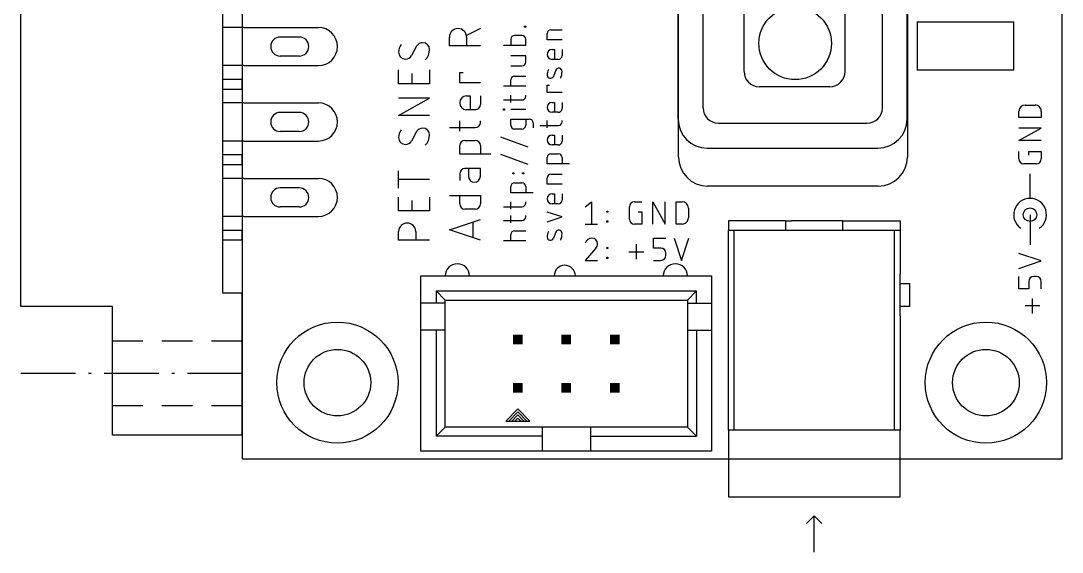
# Model space of a CAD drawing. Extents: x -12 to 55, y -5 to 108.
# Drawn here: x -11.6 to 43, y -4.9 to 23 of the extents above; entities that cross this region are included whole.
import ezdxf

# ---------------------------------------------------------------- set-up
doc = ezdxf.new("R2010")
doc.units = 0
for name, color, linetype in [('20', 30, 'CONTINUOUS'), ('21', 253, 'CONTINUOUS'), ('51', 253, 'CONTINUOUS')]:
    doc.layers.add(name, color=color, linetype=linetype)

# ---------------------------------------------------------------- blocks, each defined once
blk = doc.blocks.new('RECT')
blk.add_solid([(-0.5, -0.5), (0.5, -0.5), (-0.5, 0.5), (0.5, 0.5)])

msp = doc.modelspace()

# ---------------------------------------------------------------- linework, layer by layer
at = {"layer": '20'}
for p, q in [((0, 71), (0, 0)), ((43, 0), (43, 71)), ((0, 0), (43, 0))]:
    msp.add_line(p, q, dxfattribs=at)
at = {"layer": '21'}
for p, q in [((-11.6, 8), (-11.6, 63)), ((-1, 8.7), (-1, 62.3)), ((22.884, 15.842), (22.884, 50.718)), ((34.884, 50.718), (34.884, 15.842)), ((22.864, 17.832), (22.864, 48.808)), ((24.174, 18.418), (24.174, 48.718)), ((33.574, 18.418), (33.574, 48.718)), ((34.864, 17.832), (34.864, 48.808)), ((26.319, 20.332), (26.319, 36.132)), ((31.619, 20.332), (31.619, 36.132)), ((35.3912, 22.945), (35.3912, 20.405)), ((35.3912, 22.945), (40.4713, 22.945)), ((40.4713, 20.405), (40.4713, 22.945)), ((0.1, 22.64), (-1, 22.64)), ((12.4976, 22.5857), (11.7751, 22.2245)), ((14.8068, 22.6495), (14.8068, 22.7144)), ((14.8068, 22.7144), (14.8717, 22.7144)), ((14.8717, 22.6495), (14.8068, 22.6495)), ((14.8717, 22.7144), (14.8717, 22.6495)), ((16.1925, 22.5169), (16.7767, 22.5169)), ((10.872, 21.6826), (10.872, 22.1342)), ((11.7751, 22.1342), (11.7751, 21.6826)), ((14.0928, 22.0289), (14.0928, 21.7043)), ((14.677, 22.2236), (14.2875, 22.2236)), ((14.8717, 21.7043), (14.8717, 22.0289)), ((15.9978, 21.9976), (15.9978, 22.3222)), ((16.7767, 21.9976), (15.9978, 21.9976)), ((9.1532, 21.6593), (8.8823, 21.1626)), ((12.4976, 21.6826), (10.872, 21.6826)), ((13.7033, 21.7043), (14.8717, 21.7043)), ((16.2574, 21.4882), (16.3872, 21.4882)), ((16.3872, 21.4882), (16.3872, 20.9689)), ((16.7767, 21.4882), (16.7767, 21.1636)), ((14.8717, 21.1509), (14.0928, 21.1509)), ((14.8717, 20.8264), (14.8717, 21.1509)), ((16.582, 20.9689), (16.2574, 20.9689)), ((0.1, 20.64), (-1, 20.64)), ((8.205, 19.6893), (8.205, 20.4118)), ((8.9274, 19.6893), (8.9274, 20.2311)), ((9.8306, 20.4118), (9.8306, 19.6893)), ((11.4138, 19.7402), (11.4138, 20.2821)), ((11.4138, 20.2821), (11.5944, 20.2821)), ((14.0928, 20.6316), (14.677, 20.6316)), ((16.4521, 20.4002), (16.3223, 20.0757)), ((40.4713, 20.405), (35.3912, 20.405)), ((0, 19.91), (-1, 19.91)), ((0, 19.41), (0, 19.91)), ((9.8306, 19.6893), (8.205, 19.6893)), ((12.4976, 19.7402), (11.4138, 19.7402)), ((14.0928, 19.5648), (14.0928, 19.8894)), ((14.2875, 20.0841), (14.8717, 20.0841)), ((-1, 19.41), (0, 19.41)), ((14.8717, 19.5648), (13.7033, 19.5648)), ((15.9978, 19.2229), (15.9978, 19.6124)), ((15.9978, 19.6124), (16.1276, 19.6124)), ((16.7767, 19.2229), (15.9978, 19.2229)), ((30.819, 19.532), (27.119, 19.532)), ((0.1, 18.68), (-1, 18.68)), ((8.205, 18.019), (9.8306, 18.9221)), ((9.8306, 18.9221), (8.205, 18.9221)), ((11.7751, 19.0474), (11.9557, 19.0474)), ((11.9557, 19.0474), (11.9557, 18.3249)), ((12.4976, 19.0474), (12.4976, 18.5958)), ((13.7033, 18.8359), (14.677, 18.8359)), ((14.0928, 18.7061), (14.0928, 19.0956)), ((14.8717, 19.0307), (14.8717, 19.0956)), ((16.2574, 18.7069), (16.3872, 18.7069)), ((16.3872, 18.7069), (16.3872, 18.1876)), ((16.7767, 18.7069), (16.7767, 18.3823)), ((41.0566, 18.5708), (41.5759, 18.5708)), ((9.8306, 18.019), (8.205, 18.019)), ((12.2266, 18.3249), (11.7751, 18.3249)), ((13.7033, 18.3061), (13.7033, 18.371)), ((13.7033, 18.371), (13.7682, 18.371)), ((13.7682, 18.3061), (13.7033, 18.3061)), ((13.7682, 18.371), (13.7682, 18.3061)), ((14.8717, 18.3386), (14.0928, 18.3386)), ((16.582, 18.1876), (16.2574, 18.1876)), ((40.7321, 17.9217), (40.7321, 18.2462)), ((41.9004, 18.2462), (41.9004, 17.9217)), ((11.4138, 17.2052), (11.4138, 17.7471)), ((12.4976, 17.6567), (12.4976, 17.7471)), ((14.0928, 17.5058), (14.0928, 17.8303)), ((14.0928, 17.8303), (15.0664, 17.8303)), ((14.8717, 17.8303), (14.8717, 17.5058)), ((15.2612, 17.6356), (15.2612, 17.376)), ((15.6083, 17.4968), (16.582, 17.4968)), ((15.9978, 17.367), (15.9978, 17.7564)), ((16.7767, 17.6915), (16.7767, 17.7564)), ((24.974, 17.618), (32.774, 17.618)), ((41.9004, 17.9217), (40.7321, 17.9217)), ((9.1532, 17.1783), (8.8823, 16.6816)), ((10.872, 17.3858), (12.2266, 17.3858)), ((14.677, 17.311), (14.2875, 17.311)), ((16.2574, 16.9924), (16.3872, 16.9924)), ((16.3872, 16.9924), (16.3872, 16.4731)), ((16.7767, 16.9924), (16.7767, 16.6678)), ((40.7321, 16.7025), (41.9004, 17.3516)), ((41.9004, 17.3516), (40.7321, 17.3516)), ((0.1, 16.68), (-1, 16.68)), ((11.4138, 15.9875), (11.4138, 16.4391)), ((11.6848, 16.71), (12.2266, 16.71)), ((12.4976, 16.4391), (12.4976, 15.9875)), ((15.0015, 16.3644), (13.5735, 16.8837)), ((16.582, 16.4731), (16.2574, 16.4731)), ((41.9004, 16.7025), (40.7321, 16.7025)), ((0, 15.95), (-1, 15.95)), ((0, 15.45), (0, 15.95)), ((13.0394, 15.9875), (11.4138, 15.9875)), ((15.0015, 15.45), (13.5735, 15.9693)), ((16.1925, 16.0077), (16.582, 16.0077)), ((24.388, 16.308), (33.34, 16.308)), ((40.7321, 15.7429), (40.7321, 16.1324)), ((41.2513, 15.9377), (41.2513, 16.1324)), ((41.2513, 16.1324), (41.9004, 16.1324)), ((41.9004, 16.1324), (41.9004, 15.7429)), ((-1, 15.45), (0, 15.45)), ((15.9978, 15.4884), (15.9978, 15.8129)), ((17.1662, 15.4884), (15.9978, 15.4884)), ((16.7767, 15.8129), (16.7767, 15.4884)), ((41.6408, 15.4833), (40.9917, 15.4833)), ((8.205, 14.2154), (8.205, 15.1185)), ((11.4138, 14.9655), (11.4138, 14.6043)), ((12.4976, 15.2365), (11.6848, 15.2365)), ((11.8654, 15.2365), (11.8654, 14.8301)), ((12.4976, 14.8301), (12.4976, 15.2365)), ((14.1901, 14.9533), (14.1901, 15.0182)), ((14.1901, 15.0182), (14.255, 15.0182)), ((14.255, 14.9533), (14.1901, 14.9533)), ((14.255, 15.0182), (14.255, 14.9533)), ((14.7094, 14.9533), (14.7094, 15.0182)), ((14.7094, 15.0182), (14.7743, 15.0182)), ((14.7743, 14.9533), (14.7094, 14.9533)), ((14.7743, 15.0182), (14.7743, 14.9533)), ((16.1925, 14.935), (16.7767, 14.935)), ((41.3163, 13.6863), (41.3163, 14.9563)), ((0.1, 14.72), (-1, 14.72)), ((9.8306, 14.6669), (8.205, 14.6669)), ((14.0928, 13.97), (14.0928, 14.2946)), ((14.2875, 14.4893), (14.677, 14.4893)), ((14.8717, 14.2946), (14.8717, 13.97)), ((15.9978, 14.4157), (15.9978, 14.7403)), ((16.7767, 14.4157), (15.9978, 14.4157)), ((33.36, 14.318), (24.408, 14.318)), ((8.205, 13.02), (8.205, 13.7424)), ((9.8306, 13.7424), (9.8306, 13.02)), ((10.872, 13.8296), (12.4976, 13.8296)), ((11.4138, 13.3781), (11.4138, 13.8296)), ((12.4976, 13.8296), (12.4976, 13.3781)), ((15.2612, 13.97), (14.0928, 13.97)), ((16.2574, 13.9063), (16.3872, 13.9063)), ((16.3872, 13.9063), (16.3872, 13.387)), ((16.7767, 13.9063), (16.7767, 13.5817)), ((8.9274, 13.02), (8.9274, 13.5618)), ((12.2266, 13.1072), (11.6848, 13.1072)), ((13.7033, 13.2352), (14.677, 13.2352)), ((14.0928, 13.1054), (14.0928, 13.4949)), ((14.8717, 13.43), (14.8717, 13.4949)), ((16.582, 13.387), (16.2574, 13.387)), ((17.9902, 13.2308), (18.3147, 13.4905)), ((18.3147, 13.4905), (18.3147, 12.3221)), ((20.3143, 12.5817), (20.3143, 13.2308)), ((20.5739, 13.4905), (20.9634, 13.4905)), ((21.5335, 12.3221), (21.5335, 13.4905)), ((21.5335, 13.4905), (22.1826, 12.3221)), ((22.1826, 12.3221), (22.1826, 13.4905)), ((22.7527, 12.3221), (22.7527, 13.4905)), ((22.7527, 13.4905), (23.0772, 13.4905)), ((23.4018, 13.1659), (23.4018, 12.6466)), ((0.1, 12.72), (-1, 12.72)), ((9.8306, 13.02), (8.205, 13.02)), ((10.872, 12.0168), (12.4976, 12.5587)), ((14.0928, 12.3815), (14.0928, 12.771)), ((14.8717, 12.7061), (14.8717, 12.771)), ((16.7767, 12.6942), (15.9978, 12.9538)), ((15.9978, 12.4345), (16.7767, 12.6942)), ((19.1205, 12.9387), (19.1205, 13.0036)), ((19.1205, 13.0036), (19.1854, 13.0036)), ((19.1854, 12.9387), (19.1205, 12.9387)), ((19.1854, 13.0036), (19.1854, 12.9387)), ((20.7686, 12.9712), (20.9634, 12.9712)), ((20.9634, 12.9712), (20.9634, 12.3221)), ((41.3163, 12.8131), (41.3163, 11.2256)), ((12.4976, 11.4749), (10.872, 12.0168)), ((12.0912, 12.4232), (12.0912, 11.6104)), ((13.7033, 12.5113), (14.677, 12.5113)), ((17.9902, 12.3221), (18.6393, 12.3221)), ((19.1205, 12.4194), (19.1205, 12.4843)), ((19.1205, 12.4843), (19.1854, 12.4843)), ((19.1854, 12.4194), (19.1205, 12.4194)), ((19.1854, 12.4843), (19.1854, 12.4194)), ((20.9634, 12.3221), (20.5739, 12.3221)), ((23.0772, 12.3221), (22.7527, 12.3221)), ((28.5, 12.5), (25.5, 12.5)), ((25.5, 12.5), (25.5, 12)), ((28.5, 12.5), (28.5, 12)), ((28.5, 12.5), (28.8, 12.5)), ((31.5, 12.5), (31.2, 12.5)), ((31.5, 12), (31.5, 12.5)), ((31.5, 12.5), (34.5, 12.5)), ((34.5, 12.5), (34.5, 12)), ((0, 11.99), (-1, 11.99)), ((-1, 11.49), (0, 11.49)), ((0, 11.49), (0, 11.99)), ((8.205, 11.4749), (8.205, 11.9265)), ((9.8306, 11.4749), (8.205, 11.4749)), ((9.1081, 11.9265), (9.1081, 11.4749)), ((14.0928, 11.4496), (14.0928, 11.7741)), ((14.2875, 11.9688), (14.8717, 11.9688)), ((16.4521, 11.9039), (16.3223, 11.5794)), ((21.5716, 11.0662), (21.5716, 11.5854)), ((21.5716, 11.5854), (22.2207, 11.5854)), ((22.6497, 11.5854), (23.0391, 10.417)), ((23.0391, 10.417), (23.4286, 11.5854)), ((25.5, 1.5), (25.5, 12)), ((25.5, 12), (25.8, 12)), ((25.8, 12), (28.5, 12)), ((25.8, 1.5), (25.8, 12)), ((28.5, 12), (28.8, 12)), ((31.2, 12), (31.5, 12)), ((31.5, 12), (34.2, 12)), ((34.2, 12), (34.5, 12)), ((34.2, 9.5), (34.2, 12)), ((34.5, 12), (34.5, 9.7)), ((14.8717, 11.4496), (13.7033, 11.4496)), ((18.5419, 11.0662), (17.9902, 10.417)), ((19.1205, 11.0337), (19.1205, 11.0986)), ((19.1205, 11.0986), (19.1854, 11.0986)), ((19.1854, 11.0337), (19.1205, 11.0337)), ((19.1854, 11.0986), (19.1854, 11.0337)), ((20.6769, 10.482), (20.6769, 11.2609)), ((21.961, 11.0662), (21.5716, 11.0662)), ((17.9902, 10.417), (18.6393, 10.417)), ((19.1205, 10.5144), (19.1205, 10.5793)), ((19.1205, 10.5793), (19.1854, 10.5793)), ((19.1854, 10.5144), (19.1205, 10.5144)), ((19.1854, 10.5793), (19.1854, 10.5144)), ((20.2875, 10.8714), (21.0664, 10.8714)), ((21.5716, 10.417), (21.961, 10.417)), ((22.2207, 10.6767), (22.2207, 10.8065)), ((41.9004, 10.3885), (40.7321, 10.778)), ((40.7321, 9.999), (41.9004, 10.3885)), ((9.38, 9.6038), (24.62, 9.6038)), ((9.38, 8.175), (9.38, 9.6038)), ((24.62, 9.6038), (24.62, 8.175)), ((40.7321, 8.9209), (40.7321, 9.57)), ((41.2513, 9.3104), (41.2513, 8.9209)), ((41.6408, 9.57), (41.511, 9.57)), ((41.9004, 8.9209), (41.9004, 9.3104)), ((10.1737, 8.81), (23.8263, 8.81)), ((10.1737, 8.81), (10.1737, 8.175)), ((10.1737, 8.81), (10.65, 8.3338)), ((23.35, 8.3338), (23.8263, 8.81)), ((23.8263, 8.175), (23.8263, 8.81)), ((41.2513, 8.9209), (40.7321, 8.9209)), ((0, 8.7), (-1, 8.7)), ((0, 6.2), (0, 8.7)), ((10.65, 8.3338), (23.35, 8.3338)), ((10.65, 8.175), (10.65, 8.3338)), ((23.35, 8.3338), (23.35, 8.175)), ((41.4461, 7.6368), (41.4461, 8.4158)), ((-6.8, 8), (-11.6, 8)), ((-6.8, 6.2), (-6.8, 8)), ((9.38, 6.7463), (9.38, 8.175)), ((10.1737, 8.175), (9.38, 8.175)), ((10.65, 8.175), (10.1737, 8.175)), ((10.65, 6.7463), (10.65, 8.175)), ((23.35, 8.175), (23.35, 6.7463)), ((23.35, 8.175), (23.8263, 8.175)), ((23.8263, 8.175), (24.62, 8.175)), ((24.62, 8.175), (24.62, 6.7463)), ((34.2, 1.5), (34.2, 7.7)), ((41.8355, 8.0263), (41.0566, 8.0263)), ((34.5, 7.5), (34.5, 1.5)), ((9.38, 0.3962), (9.38, 6.7463)), ((10.1737, 6.7463), (9.38, 6.7463)), ((10.65, 6.7463), (10.1737, 6.7463)), ((10.1737, 6.7463), (10.1737, 1.19)), ((10.65, 1.6662), (10.65, 6.7463)), ((23.35, 6.7463), (23.35, 1.6662)), ((23.35, 6.7463), (23.8263, 6.7463)), ((23.8263, 6.7463), (24.62, 6.7463)), ((23.8263, 6.7463), (23.8263, 1.19)), ((24.62, 6.7463), (24.62, 0.3962)), ((-6.8, 2.8), (-6.8, 6.2)), ((-6.8, 6.2), (-5.2, 6.2)), ((-4.2, 6.2), (-2.6, 6.2)), ((-1.6, 6.2), (0, 6.2)), ((0, 4.5), (0, 6.2)), ((-11.6, 4.5), (-8.7333, 4.5)), ((-8.052, 4.5), (-7.9147, 4.5)), ((-7.2333, 4.5), (-4.3667, 4.5)), ((-3.6853, 4.5), (-3.548, 4.5)), ((-2.8667, 4.5), (0, 4.5)), ((0, 2.8), (0, 4.5)), ((-6.8, 1.25), (-6.8, 2.8)), ((-6.8, 2.8), (-5.2, 2.8)), ((-4.2, 2.8), (-2.6, 2.8)), ((-1.6, 2.8), (0, 2.8)), ((0, 1.25), (0, 2.8)), ((14.46, 2.6188), (13.825, 1.9838)), ((14.46, 2.46), (13.9837, 1.9838)), ((14.46, 2.3013), (14.1425, 1.9838)), ((15.095, 1.9838), (14.46, 2.6188)), ((14.9362, 1.9838), (14.46, 2.46)), ((14.7775, 1.9838), (14.46, 2.3013)), ((10.1737, 1.19), (10.65, 1.6662)), ((15.73, 1.6662), (10.65, 1.6662)), ((13.825, 1.9838), (13.9837, 1.9838)), ((13.9837, 1.9838), (14.1425, 1.9838)), ((14.1425, 1.9838), (14.3012, 1.9838)), ((14.46, 2.1425), (14.3012, 1.9838)), ((14.3012, 1.9838), (14.6187, 1.9838)), ((14.6187, 1.9838), (14.46, 2.1425)), ((14.6187, 1.9838), (14.7775, 1.9838)), ((14.7775, 1.9838), (14.9362, 1.9838)), ((14.9362, 1.9838), (15.095, 1.9838)), ((18.27, 1.6662), (15.73, 1.6662)), ((15.73, 1.6662), (15.73, 1.19)), ((23.35, 1.6662), (18.27, 1.6662)), ((18.27, 1.6662), (18.27, 1.19)), ((23.35, 1.6662), (23.8263, 1.19)), ((0, 1.25), (-6.8, 1.25)), ((15.73, 1.19), (10.1737, 1.19)), ((15.73, 1.19), (15.73, 0.3962)), ((18.27, 1.19), (18.27, 0.3962)), ((18.27, 1.19), (23.8263, 1.19)), ((25.8, 1.5), (25.5, 1.5)), ((25.5, 1.5), (25.5, -2)), ((34.2, 1.5), (25.8, 1.5)), ((34.5, 1.5), (34.2, 1.5)), ((34.5, -2), (34.5, 1.5)), ((15.73, 0.3962), (9.38, 0.3962)), ((18.27, 0.3962), (15.73, 0.3962)), ((24.62, 0.3962), (18.27, 0.3962)), ((25.5, -2), (34.5, -2)), ((30, -3), (29.6, -3.4)), ((30, -4.9), (30, -3)), ((30, -3), (30.4, -3.4))]:
    msp.add_line(p, q, dxfattribs=at)
for centre, radius in [((29, 21.808), 1.905), ((41.3163, 12.8131), 0.355), ((5, 4), 3.1789), ((39, 4), 3.1789), ((5, 4), 1.7463), ((39, 4), 1.7463)]:
    msp.add_circle(centre, radius, dxfattribs=at)
for centre, radius, start, end in [((11.3235, 22.1342), 0.4516, 0, 180), ((16.1925, 22.3222), 0.1947, 90.0009, 180), ((14.2875, 22.0289), 0.1947, 90, 180), ((14.677, 22.0289), 0.1947, 0, 90), ((8.8823, 21.3432), 0.6773, 143.1296, 180), ((8.5662, 21.3432), 0.3612, 180, 270), ((9.4693, 21.473), 0.3669, 90, 149.4898), ((9.4693, 21.4787), 0.3612, 0, 90), ((9.0674, 21.4787), 0.7631, 314.7608, 359.9999), ((16.2574, 21.2285), 0.2596, 90, 270), ((8.5662, 21.3488), 0.3669, 269.9998, 329.49), ((14.677, 20.8264), 0.1947, 270, 0), ((16.582, 21.1636), 0.1947, 270, 0), ((16.7348, 20.1301), 0.7371, 155.7611, 179.1819), ((16.6084, 20.3377), 0.1683, 359.1819, 158.1986), ((15.676, 20.351), 1.1008, 340.209, 359.1819), ((27.119, 20.332), 0.8, 180, 270), ((30.819, 20.332), 0.8, 270, 0), ((14.2875, 19.8894), 0.1947, 90.0009, 180), ((16.1661, 20.1382), 0.1683, 179.1818, 338.1989), ((11.7751, 18.6861), 0.3612, 90, 270), ((12.2266, 18.5958), 0.2709, 270, 0), ((14.677, 19.0307), 0.1947, 270, 0), ((16.2574, 18.4472), 0.2596, 90, 270), ((41.0566, 18.2462), 0.3246, 90, 180), ((41.5759, 18.2462), 0.3246, 359.9994, 90), ((16.582, 18.3823), 0.1947, 270, 0), ((24.974, 18.418), 0.8, 180, 270), ((32.774, 18.418), 0.8, 270, 0), ((12.2266, 17.6567), 0.2709, 270, 0), ((14.2875, 17.5058), 0.1947, 180, 270), ((14.677, 17.5058), 0.1947, 270, 0), ((15.0664, 17.6356), 0.1947, 0, 90), ((16.582, 17.6915), 0.1947, 270, 0), ((24.388, 17.832), 1.524, 180, 270), ((33.34, 17.832), 1.524, 270, 0), ((8.8823, 16.8622), 0.6773, 143.1296, 180), ((9.4693, 16.9921), 0.3669, 90, 149.4898), ((9.4693, 16.9977), 0.3612, 0, 90), ((9.0674, 16.9977), 0.7631, 314.7608, 359.9999), ((16.2574, 16.7327), 0.2596, 90, 270), ((8.5662, 16.8622), 0.3612, 180, 270), ((8.5662, 16.8679), 0.3669, 269.9998, 329.49), ((11.6848, 16.4391), 0.2709, 90.0007, 180), ((12.2266, 16.4391), 0.2709, 0, 90), ((16.582, 16.6678), 0.1947, 270, 0), ((16.1925, 15.8129), 0.1947, 90.0009, 180), ((16.582, 15.8129), 0.1947, 0, 90), ((24.408, 15.842), 1.524, 180, 270), ((33.36, 15.842), 1.524, 270, 0), ((40.9917, 15.743), 0.2596, 180.0014, 270), ((41.6408, 15.7429), 0.2596, 270, 0), ((11.6848, 14.9655), 0.2709, 90, 180), ((12.1815, 14.8301), 0.3161, 180, 0), ((16.1925, 14.7403), 0.1947, 90.0009, 180), ((14.2875, 14.2946), 0.1947, 90.0009, 180), ((14.677, 14.2946), 0.1947, 0, 90), ((16.2574, 13.6467), 0.2596, 90, 270), ((41.3163, 12.8131), 0.8586, 303.6901, 236.3099), ((11.6848, 13.3781), 0.2709, 180, 270), ((12.2266, 13.3781), 0.2709, 270, 0), ((14.677, 13.43), 0.1947, 270, 0), ((16.582, 13.5817), 0.1947, 270, 0), ((20.5739, 13.2308), 0.2596, 90.0007, 180), ((23.0772, 13.1659), 0.3246, 0, 90), ((14.677, 12.7061), 0.1947, 270, 0), ((20.5739, 12.5817), 0.2596, 180, 270), ((23.0772, 12.6466), 0.3246, 269.9994, 0), ((8.6565, 11.9265), 0.4516, 0, 180), ((14.2875, 11.7741), 0.1947, 90.0009, 180), ((16.7348, 11.6338), 0.7371, 155.7611, 179.1819), ((16.1661, 11.6419), 0.1683, 179.1818, 338.1989), ((16.6084, 11.8414), 0.1683, 359.1819, 158.1986), ((15.676, 11.8547), 1.1008, 340.209, 359.1819), ((18.3472, 11.2102), 0.3753, 90.0001, 162.0549), ((18.3472, 11.2934), 0.2921, 0, 90), ((18.3255, 11.2934), 0.3138, 313.604, 359.9996), ((21.961, 10.8065), 0.2596, 0, 90), ((21.961, 10.6767), 0.2596, 270, 0), ((11.285, 9.6038), 0.635, 0, 180), ((16.9207, 9.6038), 0.5556, 0, 180), ((22.715, 9.6038), 0.635, 0, 180), ((41.511, 9.3104), 0.2596, 90, 180), ((41.6408, 9.3104), 0.2596, 0, 90)]:
    msp.add_arc(centre, radius, start, end, dxfattribs=at)
at = {"layer": '51'}
for p, q in [((0.1, 22.64), (4, 22.64)), ((3, 22.14), (2, 22.14)), ((3, 21.14), (2, 21.14)), ((0.1, 20.64), (4, 20.64)), ((0.1, 18.68), (4, 18.68)), ((3, 18.18), (2, 18.18)), ((3, 17.18), (2, 17.18)), ((0.1, 16.68), (4, 16.68)), ((0.1, 14.72), (4, 14.72)), ((3, 14.22), (2, 14.22)), ((3, 13.22), (2, 13.22)), ((0.1, 12.72), (4, 12.72)), ((31.2, 12.5), (28.8, 12.5)), ((28.8, 12), (31.2, 12)), ((34.2, 7.7), (34.2, 9.5)), ((34.5, 9.2), (34.5, 9.7)), ((34.5, 8), (34.5, 9.2)), ((34.5, 9.2), (35, 9.2)), ((35, 9.2), (35, 8)), ((34.5, 7.5), (34.5, 8)), ((35, 8), (34.5, 8))]:
    msp.add_line(p, q, dxfattribs=at)
for centre, radius, start, end in [((4, 21.64), 1, 270, 90), ((2, 21.64), 0.5, 90, 270), ((3, 21.64), 0.5, 270, 90), ((4, 17.68), 1, 270, 90), ((2, 17.68), 0.5, 90, 270), ((3, 17.68), 0.5, 270, 90), ((2, 13.72), 0.5, 90, 270), ((3, 13.72), 0.5, 270, 90), ((4, 13.72), 1, 270, 90)]:
    msp.add_arc(centre, radius, start, end, dxfattribs=at)

# ---------------------------------------------------------------- block references
at = {"layer": '51', "xscale": 0.508, "yscale": 0.508}
for p in [(14.46, 6.27), (17, 6.27), (19.54, 6.27), (14.46, 3.73), (17, 3.73), (19.54, 3.73)]:
    msp.add_blockref('RECT', p, dxfattribs=at)

doc.saveas('drawing.dxf')
